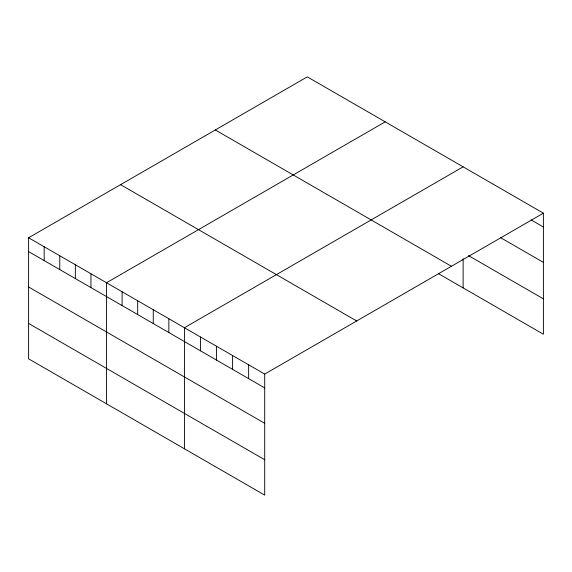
<?xml version="1.0" encoding="UTF-8"?>
<svg xmlns="http://www.w3.org/2000/svg" width="572" height="572" viewBox="0 0 572 572"><rect width="100%" height="100%" fill="white"/><g stroke="black" fill="none" stroke-linecap="round" stroke-linejoin="round"><path stroke-width="0.86" d="M543.4 213.177L264.707 374.081L264.707 495.137L28.6 358.823L28.6 237.766L307.293 76.862L543.4 213.177L543.4 334.234L438.638 273.752M385.206 121.843L106.514 282.747L106.514 403.811M463.127 166.831L184.427 327.735L184.427 448.791M531.166 219.948L543.4 227.005M500.586 237.673L543.4 262.391M468.475 255.591L543.4 298.849M215.322 129.958L451.43 266.273M120.57 184.663L356.678 320.978M28.6 237.766L264.707 374.081M28.6 251.594L264.707 387.909M28.6 286.98L264.707 423.294M28.6 323.437L264.707 459.752M463.127 258.694L463.127 287.888M248.648 364.807L248.648 378.643M232.597 355.541L232.597 369.369M216.538 346.267L216.538 360.103M200.486 337.001L200.486 350.836M168.847 318.733L168.847 332.568M153.267 309.738L153.267 323.573M137.68 300.743L137.68 314.571M122.101 291.741L122.101 305.577M90.934 273.752L90.934 287.58M75.347 264.757L75.347 278.585M59.767 255.755L59.767 269.591M44.18 246.761L44.18 260.596"/></g></svg>
